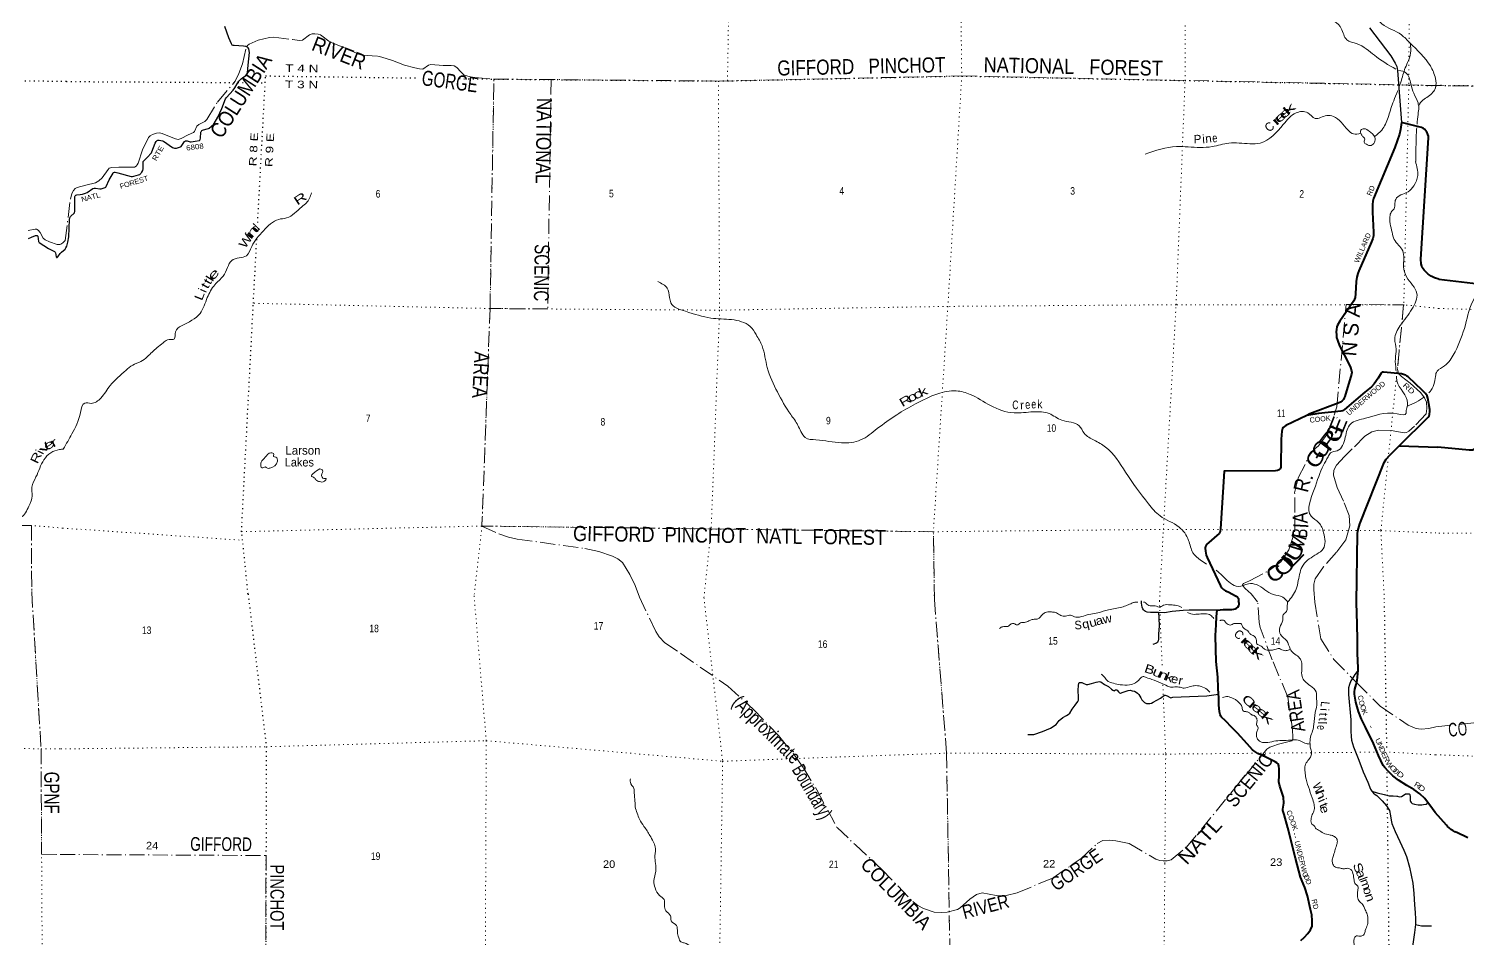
# Model space of a CAD drawing. Header units: feet. Extents: x -256679 to 5, y -731788 to -547785.
# Drawn here: x -192535 to -159087, y -647754 to -626621 of the extents above; entities that cross this region are included whole.
import ezdxf
from ezdxf.enums import TextEntityAlignment as Align

# ---------------------------------------------------------------- set-up
doc = ezdxf.new("R2010")
doc.units = ezdxf.units.FT
doc.header["$LTSCALE"] = 70
doc.linetypes.add('DOT_DASHED', pattern=[7.7, 5, -1.2, 0.3, -1.2])
doc.linetypes.add('DOTTED', pattern=[1.5, 0.3, -1.2])
for name, color, linetype, lineweight in [('26', 7, 'Continuous', 40), ('29', 7, 'Continuous', 25), ('39', 7, 'Continuous', 13), ('44', 7, 'DOT_DASHED', 13), ('6', 7, 'DOTTED', 25), ('7', 7, 'DOTTED', 13)]:
    doc.layers.add(name, color=color, linetype=linetype, lineweight=lineweight)
for name, color, linetype in [('27', 7, 'Continuous'), ('30', 7, 'Continuous'), ('41', 7, 'Continuous')]:
    doc.layers.add(name, color=color, linetype=linetype)

msp = doc.modelspace()

# ---------------------------------------------------------------- linework, layer by layer
at = {"layer": '26'}
msp.add_line((-160671.68, -636315.97), (-159773.79, -636344.24), dxfattribs=at)
for points in [[(-160618.97, -628801.53), (-160638.9, -628961.55), (-160664.19, -629072.59), (-160771.59, -629380.51), (-161265.7, -630566.93), (-161282.53, -630629.17), (-161289.31, -630703.48), (-161288.62, -630885.8), (-161264.82, -631347.84), (-161268.48, -631428.52), (-161285.06, -631494.61), (-161314.17, -631575.36), (-161607.5, -632243.64), (-161629.04, -632310.69), (-161650.49, -632395.48), (-161666.55, -632493.49), (-161681.56, -632778.2), (-161693.48, -632866.15), (-161706.13, -632906.64), (-161725.18, -632939.04), (-162049.09, -633412.01), (-162101.91, -633506.38), (-162117.08, -633546.87), (-162128.75, -633611.38), (-162132.25, -633663.27), (-162129.73, -633731.6), (-162124.67, -633792.33), (-162105.71, -633857.53), (-162058.97, -633989.18), (-161840.27, -634407.15), (-161801.74, -634494.82), (-161775.67, -634566.68), (-161770.61, -634604.63), (-161775.03, -634646.75), (-161932.47, -635163.88), (-161945.11, -635199.3), (-161964.08, -635232.2), (-161981.78, -635252.44), (-161993.16, -635265.1), (-162037.42, -635294.2), (-162090.14, -635319.97), (-162746.62, -635566.76), (-162820.29, -635603.86)], [(-159746.96, -632441.24), (-159846.07, -632410.65), (-159925.73, -632370.16), (-159997.81, -632319.55), (-160059.07, -632262.64), (-160088.85, -632230.98), (-160131.8, -632169.4), (-160144.49, -632139.88), (-160158.4, -632081.68), (-160166.72, -631971.49), (-159986.35, -629158.13), (-159991.49, -629113.38), (-160001.6, -629075.43), (-160029.42, -629014.69), (-160042.07, -628996.98), (-160080, -628951.43), (-160110.35, -628931.19), (-160148.11, -628911.74), (-160618.97, -628801.53)], [(-159746.96, -632441.24), (-158821.44, -632547.45), (-158793.69, -632557.99), (-158772.64, -632572.81), (-158726.63, -632623.52), (-158697.01, -632664.09), (-158687.65, -632689.06), (-158682.97, -632714.02), (-158680.38, -632769.7), (-158850.24, -636298.72), (-158856.85, -636325.4), (-158867.76, -636344.12), (-158883.36, -636365.97), (-158908.31, -636383.13), (-158945.73, -636404.98), (-158964.44, -636411.22), (-158992.51, -636412.78), (-159042.08, -636412.29), (-159773.79, -636344.24)], [(-160671.68, -636315.97), (-159998.04, -635649.96), (-159973.15, -635611.78), (-159963.03, -635581.41), (-159958.39, -635503.2), (-159957.98, -635465.01), (-160000.97, -635201.83), (-160018.01, -635153.32), (-160059.13, -635095.55), (-160131.07, -635026.53), (-160462.5, -634708.38), (-160488.19, -634690.47), (-160518.14, -634672.95), (-160545.96, -634660.3), (-160617.04, -634642.02), (-161033.37, -634597.23), (-161066.92, -634602.1), (-161089.57, -634621.99), (-161155.47, -634739.04), (-161254.07, -634875.39), (-161315.55, -634939.43), (-161469.87, -635065.62), (-161941.32, -635465.01), (-161962.81, -635482.72), (-161990.63, -635496.64), (-162024.77, -635505.5), (-162099.45, -635516.44), (-162545.59, -635564.2), (-162634.25, -635573.82), (-162820.29, -635603.86)], [(-162820.29, -635603.86), (-163301.9, -635839.53), (-163338.58, -635864.82), (-163365.12, -635885.08), (-163382.83, -635910.38), (-163400.51, -635967.79), (-163415.88, -636156.33), (-163423.49, -636805.59), (-163437.19, -636844.15), (-163461.44, -636870.19), (-163495.36, -636887.17), (-163547.79, -636895.33), (-164739.96, -636900.5), (-164821.36, -638239.94), (-164831.92, -638301.72), (-164839.51, -638321.97), (-164857.13, -638350.6), (-165147.67, -638608.76), (-165170.8, -638648.41), (-165179.52, -638691.31), (-165175.86, -638759.75), (-165156.8, -638853.31), (-165135.39, -638906.52), (-164824.4, -639566.37), (-164790.19, -639615.07), (-164754.78, -639650.5), (-164711.79, -639678.34), (-164642.92, -639708.32), (-164458.72, -639804.05), (-164427.77, -639832.07), (-164408.61, -639860.1), (-164404.46, -639931.87)], [(-161662.87, -639951.11), (-161637.2, -638357.41), (-161632.63, -638287.49), (-161586.99, -638126.62), (-161021.42, -636698.86), (-160975.88, -636623.99), (-160901.38, -636543.06), (-160671.68, -636315.97)], [(-164867.67, -642085.03), (-164879.42, -641935.33), (-164885.91, -641684.45), (-164924.98, -641322.81), (-164934.97, -641035.78), (-164938.55, -640720.74), (-164925.01, -640474.15), (-164920.28, -640281.6), (-164901.16, -640129.28)], [(-164901.16, -640129.28), (-164759.3, -640119.2), (-164560.4, -640115.78), (-164515.3, -640111.57), (-164479.82, -640098.78), (-164451.93, -640083.6), (-164423.08, -640063.41), (-164399.73, -640025.77), (-164387.92, -639991.65), (-164390.41, -639964.22), (-164404.46, -639931.87)], [(-161626.53, -641527.13), (-161625.06, -641476.38), (-161636.18, -641127.14), (-161639.93, -640824.14), (-161642.7, -640452.94), (-161662.87, -639951.11)], [(-160007.16, -644594.23), (-160071.14, -644506.17), (-160190.13, -644398.28), (-160327.28, -644296.17), (-160488.63, -644201.77), (-160683.79, -644082.85), (-160818.93, -643980.76), (-160925.86, -643873.03), (-161004.62, -643789.55), (-161040.47, -643739.11), (-161149.63, -643504.95), (-161270.22, -643226.5), (-161455.69, -642848.9), (-161549.47, -642663.09), (-161617.31, -642489.66), (-161678.51, -642272.18), (-161711.88, -642085.22), (-161710.87, -642053.9), (-161708.85, -642029.66), (-161702.3, -641966.91), (-161668.61, -641857), (-161645.19, -641763.02), (-161628.97, -641610.75), (-161626.53, -641527.13)], [(-163464.93, -643747.48), (-163474.21, -643726.37), (-163479.27, -643710.29), (-163511.58, -643682), (-163556.01, -643657.76), (-163771.44, -643548.85), (-163952.93, -643458.2), (-164052.07, -643401.82), (-164080.32, -643376.28), (-164202.93, -643240.25), (-164428.37, -642990.52), (-164563.05, -642856.35), (-164707.46, -642699.97), (-164802.37, -642621.23), (-164816.5, -642598.23), (-164834.06, -642555.94), (-164845.17, -642495.53), (-164862.98, -642334.79), (-164862.4, -642152.23), (-164867.67, -642085.03)], [(-162955.96, -647804.85), (-162878.71, -647739.66), (-162795.04, -647646.46), (-162733.6, -647563), (-162696.18, -647473.2), (-162694.42, -647348.84), (-162700.49, -647210.32), (-162730.83, -647083.53), (-162798.64, -646765.65), (-162866.28, -646578.18), (-162961.28, -646336.18), (-163083.53, -645891.18), (-163260.35, -645186.66), (-163342.41, -644882.64), (-163377.29, -644784.2), (-163374.27, -644752.89), (-163352.72, -644617.67), (-163358.74, -644475.15), (-163402.99, -644338.14), (-163443.55, -644223.25), (-163464.89, -644120.86), (-163458.04, -643970.27), (-163462.02, -643825.76), (-163464.93, -643747.48)], [(-159832.16, -644830.75), (-159954.9, -644666.19), (-160007.16, -644594.23)], [(-159073.22, -645419.85), (-159087.49, -645414.16), (-159327.01, -645297.39), (-159375.84, -645278.4), (-159422.41, -645254.41), (-159466.22, -645225.68), (-159506.79, -645192.53), (-159543.67, -645155.33), (-159566.04, -645128.43), (-159832.16, -644830.75)]]:
    msp.add_lwpolyline(points, dxfattribs=at)
at = {"layer": '29'}
for points in [[(-188663.44, -629231.52), (-188568.47, -629217.24), (-188557.37, -629210.24), (-188549.87, -629197.38), (-188543.48, -629159.26), (-188535.55, -629027.06), (-188529.52, -629007.66), (-188522.02, -628998.01), (-188507.03, -628984.08), (-188494.56, -628975.16), (-188474.89, -628968), (-188385.5, -628949.64), (-188357.6, -628939.07), (-188336.18, -628928.35), (-188284.22, -628887.62), (-188243.09, -628844.14), (-188224.78, -628821.16), (-188142.06, -628676.33), (-188042.56, -628474.44), (-187956.83, -628250.45), (-187935.56, -628215.58), (-187782.8, -628044.92), (-187745.97, -627990.49), (-187692.18, -627901.1), (-187651.71, -627840.43), (-187595.86, -627781.35), (-187559.59, -627750.4), (-187469.85, -627695.8), (-187454.61, -627677.51), (-187446.04, -627645.36), (-187432.39, -627469.58), (-187404.02, -627175.18), (-187413.9, -627088), (-187432.64, -627064.85), (-187451.39, -627047.28), (-187489.95, -627032.27), (-187540.75, -627024.25), (-187757.74, -627012.98), (-187781.31, -627006.55), (-187802.73, -626997.97), (-187819.87, -626974.39), (-187882.22, -626834.26), (-187972.94, -626569.29)], [(-161356.19, -626599.89), (-160862.29, -627249.45), (-160762.05, -627418.24), (-160726.3, -627498.03), (-160706.09, -627586.81), (-160618.97, -628801.53)], [(-191691.91, -631743.01), (-191671.76, -631714.04), (-191652.48, -631671.17), (-191623.55, -631583.27), (-191605.6, -631454.61), (-191589.28, -631051.65), (-191577.5, -631010.92), (-191560.65, -630985.98), (-191474.66, -630897.3), (-191467.7, -630883.37), (-191464.36, -630868.24), (-191465, -630772.06), (-191465.67, -630537.63), (-191460.2, -630515.73), (-191455.38, -630502.87), (-191447.35, -630494.29), (-191438.79, -630487.67), (-191416.29, -630481.43), (-191337.92, -630472.13), (-191288.82, -630462.14), (-191211.69, -630441.77), (-191176.22, -630424.83), (-191044.59, -630335.66), (-191017.77, -630323.41), (-191006.03, -630321.73), (-190985.68, -630322.8), (-190885.2, -630342.08), (-190867.85, -630342.09), (-190855, -630339.95), (-190755.87, -630306.64), (-190745.2, -630299.22), (-190735.56, -630288.5), (-190664.82, -630132.77), (-190575.43, -629973.38), (-190561.75, -629962.96), (-190540.08, -629956.23), (-190524.02, -629955.16), (-190465.2, -629967.44), (-190153.39, -630050.55), (-190120.19, -630051.25), (-190090.19, -630048.41), (-189982, -630015.18), (-189955.23, -630004.46), (-189940.24, -629994.02), (-189925.23, -629980.88), (-189917.73, -629970.16), (-189904.35, -629953.02), (-189886.14, -629913.36), (-189878.19, -629878.11), (-189877.57, -629730.07), (-189875.43, -629715.07), (-189871.73, -629707.83), (-189859.36, -629688.27), (-189781.77, -629610.09), (-189684.23, -629500.71), (-189671.19, -629478.39), (-189597.94, -629282.39), (-189572.83, -629240.25), (-189550.33, -629219.88), (-189532.53, -629212.58), (-189523.55, -629211.31), (-189506.41, -629211.31), (-189428.22, -629225.24), (-189402.02, -629235.25), (-189192.03, -629380.66), (-189171.68, -629390.31), (-189148.68, -629394.76), (-189099.91, -629391.38), (-189026, -629375.3), (-189004.58, -629364.58), (-188993.1, -629353.44), (-188927.45, -629261.69), (-188910.31, -629238.11), (-188901.74, -629229.53), (-188890.64, -629225.7), (-188869.61, -629220.96), (-188853.54, -629222.03), (-188779.63, -629245.61), (-188762.11, -629246.36), (-188663.44, -629231.52)], [(-192539.02, -631493.87), (-192467.63, -631463.75), (-192378.86, -631427.25), (-192364.47, -631421.85), (-192346.47, -631421.85), (-192341.07, -631425.45), (-192324.88, -631443.45), (-192306.88, -631562.3), (-192299.68, -631574.9), (-192289.82, -631583.6), (-192072.36, -631724.3), (-191936.18, -631796.38), (-191925.83, -631803.58), (-191918.18, -631810.79), (-191912.22, -631827.76), (-191896.59, -631918.83), (-191893.44, -631930.53), (-191886.67, -631938.32), (-191881.74, -631938.63), (-191875.44, -631935.93), (-191862.39, -631922.43), (-191802.16, -631840.14), (-191776.02, -631808.99), (-191691.91, -631743.01)], [(-166263.88, -640188.01), (-166455.44, -640183.25), (-166527.62, -640174.28), (-166569.6, -640159.69), (-166594.7, -640147.01), (-166617.34, -640126.96), (-166633.84, -640102.25), (-166648.56, -640062.35), (-166663.35, -639971.87), (-166662.56, -639915.79)], [(-164901.16, -640129.28), (-165161.22, -640134), (-165398.25, -640134.9), (-165552.88, -640132.88), (-165695.55, -640137.03), (-165947, -640163.83), (-166128.16, -640191.55), (-166263.88, -640188.01)], [(-166263.88, -640188.01), (-166256.38, -640310.25), (-166253.08, -640502.9), (-166263.59, -640677.31), (-166267.44, -640807.66), (-166270.81, -640841.81), (-166280.13, -640862.32), (-166280.2, -640857.65), (-166289.45, -640879.11), (-166312.96, -640901.36), (-166399.76, -640932.33)], [(-169301.62, -643022.99), (-169166.96, -643016.73), (-168963.2, -642953.19), (-168779.29, -642873.35), (-168645.47, -642784.81), (-168573.93, -642697.47), (-168488.53, -642624.36), (-168405.57, -642581.31), (-168363.26, -642555.94), (-168330.45, -642524.11), (-168270.84, -642428.59), (-168203.3, -642339.19), (-168141.83, -642253.73), (-168127.45, -642224.87), (-168125.59, -642191.29), (-168124.46, -642161.66), (-168136.04, -641986.96), (-168126.53, -641882.76), (-168119.69, -641824.67), (-168106.95, -641810.79), (-168089.34, -641809.02), (-168045.43, -641814.52), (-168021.26, -641823.95), (-167950.36, -641857.42), (-167929.39, -641861.27), (-167909.35, -641861.15), (-167826.6, -641836.53), (-167713.66, -641803.9), (-167674.48, -641794), (-167642.79, -641792.14), (-167607.14, -641799.28), (-167521.64, -641860.59), (-167431.92, -641907.91), (-167358.42, -641965.05), (-167324.96, -641987.98), (-167298.68, -642001.94), (-167285.81, -641999.18), (-167268.27, -641982.28), (-167257.85, -641980.52), (-167244.8, -641982.39), (-167228.25, -641992.84), (-167194.65, -642031.4), (-167173.97, -642049.54), (-167158.87, -642057.95), (-167146, -642060.73), (-167088.27, -642036.8), (-166973.24, -641998.18), (-166922.31, -641993.58), (-166875.71, -642002.91), (-166826.87, -642016.15), (-166782.51, -642034.61), (-166752.68, -642058.86), (-166725.44, -642087.7), (-166676.32, -642164.58), (-166650.92, -642215.07), (-166625.92, -642249.12), (-166593.59, -642280.02), (-166560.68, -642295.75), (-166541.61, -642296.75), (-166469.37, -642301.71), (-166429.26, -642293.88), (-166386.58, -642270.7), (-166307.55, -642221.58), (-166216.47, -642172.61), (-166129.21, -642109.55), (-166114.23, -642107.36), (-166061.13, -642124.49), (-165995.37, -642161.46), (-165978.15, -642165.18), (-165928.93, -642150.3), (-165547.14, -642139.25), (-165145.13, -642118.43), (-164867.67, -642085.03)], [(-161626.53, -641527.13), (-161699.51, -641627.88), (-161750.77, -641701.44), (-161791.98, -641775.14), (-161821.23, -641855.01), (-161845.15, -641939.74), (-161844.61, -642087.43), (-161792.74, -642679.97), (-161796.52, -642946.75), (-161788.21, -643069.25), (-161779.34, -643151.62), (-161731.35, -643308.74), (-161609.18, -643617.3), (-161504.51, -643885.51), (-161401.54, -644131.63), (-161339.82, -644292.66), (-161307.06, -644335.07)], [(-161307.06, -644335.07), (-161266.5, -644382.18), (-161226.74, -644413.9), (-161188.37, -644438.14), (-161062.12, -644559.4), (-160967.38, -644677.01), (-160897.59, -644787.69), (-160870.29, -644913.01), (-160859.63, -645011.46), (-160838.65, -645089.98), (-160764.95, -645275.53), (-160651.69, -645503.72), (-160564.16, -645705.5), (-160498.01, -645856.84), (-160433.25, -646106.46), (-160352.15, -646478.69), (-160329.4, -646715.73), (-160315.04, -646978.74), (-160299.47, -647155.5), (-160293.65, -647312.07), (-160292.65, -647438.94)], [(-161307.06, -644335.07), (-161182.1, -644379.27), (-161017.91, -644415.53), (-160901.8, -644443.13), (-160809.42, -644444.34), (-160723.16, -644451.49), (-160711.82, -644456.33), (-160669.13, -644466.24), (-160616.91, -644458.35), (-160578.34, -644437.33), (-160523.61, -644401.94), (-160491.71, -644395.71), (-160453.26, -644398.85), (-160435.17, -644401.77), (-160423.06, -644417.94), (-160416.13, -644471.56), (-160411.24, -644551.88), (-160406.9, -644579.58), (-160391.9, -644604.29), (-160366.52, -644622.01), (-160310.01, -644637.47), (-160229.94, -644656.57), (-160204.97, -644656.36), (-160166.61, -644656.36), (-160140.36, -644652.32), (-160101.99, -644648.28), (-160039.39, -644636.15), (-160021.22, -644622.01), (-160007.16, -644594.23)], [(-160292.65, -647438.94), (-160314.15, -647624.78), (-160358.86, -647945.2)], [(-160292.65, -647438.94), (-160151.19, -647464.41), (-159918.19, -647463.45)]]:
    msp.add_lwpolyline(points, dxfattribs=at)
at = {"layer": '39'}
for points in [[(-162932.72, -622271.1), (-162916.02, -622279.57), (-162244.97, -622441.54), (-162181.93, -622550.65), (-162073.3, -622712.48), (-161687.85, -622907.45), (-161383.05, -623129.65), (-161233.68, -623418.42), (-161289.96, -623775.2), (-161463.78, -624046.37), (-161411.24, -624195.53), (-160983.64, -624392.97), (-160886.98, -624548.64), (-161038.59, -624633.32), (-161220.15, -624701.6), (-161141.57, -624857.07), (-160901.48, -625116.71), (-160825.18, -625296.25), (-160959.58, -625457.42), (-161246.69, -625622.93), (-161389.88, -625850.26), (-161361.86, -626035.3), (-161071.94, -626506.31), (-160618.89, -626762.26), (-160420.13, -626947.16), (-159944.16, -627484.47), (-159826.97, -627776.9), (-159825.4, -627991.76), (-159884.85, -628097.52), (-160119.95, -628281.68), (-160209.73, -628405.18), (-160211.54, -628444.74)], [(-175832.63, -626209.78), (-175523.86, -626305.73), (-175411, -626272.83), (-175269.84, -626224.18), (-175098.9, -626205.98), (-174960.53, -626225.56), (-174681.88, -626098.1), (-174243.48, -625876.02), (-173949.44, -625453.57), (-173748.96, -625134.51), (-173610.75, -624814.76), (-173364.33, -624694.98), (-173091.46, -624545.37), (-172797.87, -624339.77), (-172537.76, -624075.57), (-172267.88, -624012.27), (-172214.68, -624103.21), (-171962.29, -624164.2), (-171636.77, -624330.41), (-171438.32, -624366.72), (-171322.5, -624426.22), (-171119.68, -624607.14), (-170897.06, -624814.39), (-170651.04, -624905.43), (-170161.56, -625137.69), (-169884.17, -625297.34), (-169392.69, -625706.32), (-169073.1, -625864.43), (-168839.81, -626015.57), (-168650.52, -626326.86), (-168402.12, -626209.11), (-168308.84, -626131.82), (-167935.35, -626141.94), (-167730.45, -625610.09), (-167509, -625212.95), (-167271.21, -625145.28), (-167160.36, -624935.66), (-167116.4, -624602.84), (-166944.41, -624492.28), (-166672.43, -624597.66), (-166455.41, -624766.7), (-166075.71, -624584.13), (-165823.06, -624623.04), (-165546.86, -624710.4), (-165135.17, -624893.61), (-164780.62, -625156.52), (-164485.23, -625322.39), (-163890.15, -625276.71), (-163384.31, -625129.66), (-163143.87, -625182.49), (-163022.82, -625489.01), (-162757.07, -625965.79), (-162410.06, -626184.44), (-162327.67, -626358.02), (-162174.05, -626450.06), (-162015.23, -626614.44), (-161889.63, -626874.83), (-161647.67, -626969.85), (-161244.96, -627237.29), (-160746.51, -627562)], [(-160662.91, -627949.49), (-160631.36, -627858.43), (-160527.19, -627530.28), (-160402.76, -627186.29), (-160408.4, -626958.99)], [(-160675.42, -627586.57), (-160514.41, -627642.86), (-160398.84, -627901.14), (-160329.03, -628120.76), (-160231.14, -628344.71), (-160211.55, -628444.86)], [(-161243.26, -629127.32), (-161075.9, -628973.96), (-160925.95, -628682.45), (-160817.66, -628344.31), (-160730.91, -628134.43), (-160702.51, -628058.53)], [(-160253.81, -628837.9), (-160230.16, -628611.77), (-160211.54, -628444.74)], [(-161564.85, -629048.92), (-161731.75, -629065.16), (-161857.3, -628977.44), (-162199.14, -628656.45), (-162353.58, -628636.69), (-162623.5, -628704), (-162796.75, -628571.59), (-163061.92, -628574.71), (-163364.28, -628844.47), (-163899.47, -629276.32), (-164142.72, -629293.73), (-164628.63, -629278.37), (-165017.21, -629358.44), (-165577.71, -629366.35), (-165844.78, -629359.4), (-166577.92, -629534.09)], [(-161564.85, -629048.92), (-161560.04, -628978.69), (-161483.31, -628943.39), (-161367.48, -629002.89), (-161238.49, -629140.84), (-161243.85, -629259.25), (-161320.99, -629330.69), (-161433.19, -629305.36), (-161482.83, -629254.62), (-161473.79, -629166.37), (-161507.57, -629133.88), (-161545.16, -629083.27), (-161564.85, -629048.92)], [(-160282.75, -629703.49), (-160278.32, -629314.01), (-160269, -629024.97), (-160261.62, -628926.01)], [(-160292.76, -629701.37), (-160238.29, -630033.27), (-160331.41, -630273.19), (-160461.47, -630406.3), (-160750.75, -630585.84), (-160805.71, -630826.19), (-160842.27, -630861.93), (-160881.43, -630949.85), (-160833.76, -631349.94), (-160785.44, -631517.12), (-160587.57, -631780.32), (-160567.65, -632147.98), (-160498.06, -632387.68), (-160257.35, -632769.81), (-160371.97, -633133.99), (-160643.47, -633516.53), (-160773.63, -633834.35), (-160738.07, -634063.64), (-160758.7, -634288.3), (-160745.47, -634537.42), (-160743.29, -634570)], [(-191732.5, -636387.57), (-191530.89, -636035.17), (-191330.37, -635535.39), (-191233.49, -635317.6), (-191084.94, -635325.25), (-190858.56, -635201.23), (-190640.31, -634908.47), (-190272.75, -634557.1), (-190118.71, -634436.31), (-189928.97, -634354.06), (-189779.04, -634241.25), (-189549.68, -634030.93), (-189411.83, -633920), (-189312.62, -633850.81), (-189149.64, -633826.49), (-189123.69, -633664.14), (-188979.47, -633523.16), (-188552.39, -633236.7), (-188383.46, -632865.08), (-188207.34, -632567.84), (-188018.25, -632367.11), (-187911.58, -632171.51), (-187815.24, -632001.9), (-187472.56, -631895.22), (-187349.59, -631679.71), (-187078.29, -631315.25), (-186723.77, -631050.07), (-186540.62, -631017.95), (-186188.16, -630758.78), (-186078.66, -630667.62), (-185959.46, -630429.98)], [(-177908.21, -632496.01), (-177687.01, -632651.03), (-177633.22, -632866.47), (-177604.48, -632989.26), (-177265.25, -633185.74), (-176672.48, -633342.83), (-176190.83, -633380.23), (-175762.77, -633537.53), (-175622.32, -633727.81), (-175484.72, -633992.35), (-175361.89, -634495.67), (-175127.27, -635060.45), (-174817.87, -635583.88), (-174730.85, -635703.3), (-174579.33, -635980.04), (-174478.47, -636119.69), (-174230, -636172.61), (-173634.24, -636243.39), (-173191.57, -636175.96), (-172804.94, -635913.15), (-172353.37, -635592.82), (-171916.58, -635336.59), (-171399.74, -635105.32), (-170967.09, -635035.77), (-170642.62, -635117.64), (-170173.53, -635375.77), (-169625.1, -635546.43), (-169174.88, -635521.25), (-168809.78, -635563.4), (-168514.25, -635717.23), (-168111.96, -635844.12), (-167991.43, -636020.13), (-167762.27, -636181.26), (-167496.94, -636340.79), (-167029.55, -636926.19), (-166501.58, -637658.83), (-166229.6, -637940.91), (-165788.62, -638198.74), (-165565.17, -638508.4), (-165464.02, -638798.64), (-165289.17, -638967.21), (-165149, -639061.44)], [(-158771.11, -632692.08), (-158928.29, -632896.43), (-159131.22, -633502.27), (-159368.49, -634127.64), (-159575.02, -634421.01), (-159759.14, -634546.47)], [(-160733.45, -634690.07), (-160722.35, -634800.71), (-160473.13, -635317.46), (-160509.92, -635549.97), (-160509.94, -635551.98), (-160713.04, -635571.84), (-161451.35, -635672.17), (-161804.4, -635806.85), (-161922.39, -636114.77), (-162108.74, -636427.96), (-162265.99, -636478.44), (-162322.25, -636566.26), (-162428.59, -636761.3), (-162645.19, -637323.62), (-162716.53, -637945.29), (-162539.5, -638097.82), (-162425.68, -638333.99), (-162437.96, -638707.32), (-162583.94, -638826.19), (-162902.2, -639081.72), (-163014.78, -639443.92), (-163065.27, -639644.15), (-163257.62, -639941.04)], [(-159978.72, -635082.52), (-159931.48, -635024.22), (-159846.96, -634834.4), (-159820.88, -634660), (-159804.19, -634605.97), (-159759.02, -634546.39)], [(-160478.96, -635387.14), (-160272.04, -635297.58), (-160077.1, -635169.85)], [(-196062.61, -639686.28), (-195926.61, -639609.04), (-195799.57, -639529.83), (-195644.98, -639515.07), (-195621.85, -639386.82), (-195546.71, -639275.06), (-195423.65, -639191.81), (-195365.11, -639148.14), (-195176.57, -639151.73), (-194977.3, -639071.12), (-194775.37, -638910.25), (-194629.05, -638769.71), (-194468.76, -638706.11), (-194381.89, -638632.58), (-194293.23, -638585.16), (-194257.55, -638394.81), (-194120.57, -638325.71), (-193910.61, -638164.92), (-193664.97, -638056.59), (-193477.48, -637943.77), (-193377.25, -637952.64), (-193257.17, -637987.76), (-192960.08, -637964.16), (-192721.41, -637970.17), (-192530.73, -637714.89), (-192454.52, -637474.7), (-192464.86, -637269.92), (-192366.64, -637035.93), (-192182.77, -636634.09), (-192022.96, -636472.87), (-191819.73, -636398.31), (-191732.5, -636387.57)], [(-187142.47, -636782.02), (-187131.42, -636693.79), (-187035.7, -636578.38), (-186907.99, -636475.37), (-186838.08, -636510.27), (-186842.69, -636562.43), (-186792.62, -636575.02), (-186751.54, -636671.85), (-186926.09, -636830.57), (-187000.35, -636825.74), (-187032.23, -636803.31), (-187108.78, -636822.55), (-187142.47, -636782.02)], [(-185765.28, -636847.31), (-185927.28, -636961.99), (-185964.02, -637013.8), (-185896.19, -637054.7), (-185852.6, -637107.38), (-185772.68, -637144.4), (-185660.09, -637135.59), (-185617.21, -637073.82), (-185675.4, -637069.16), (-185724.82, -636998.35), (-185701.35, -636878.13), (-185766.67, -636848.3)], [(-164928.53, -639202.55), (-164892.43, -639228.57), (-164590.28, -639506.96), (-164414.36, -639581.17), (-164170.57, -639515.58), (-163990.04, -639537.64), (-163598.95, -639766.81), (-163372.71, -639831.53), (-163256.68, -639941.93)], [(-166748.84, -639946.73), (-166812.68, -639946.73), (-166884.25, -639968.98), (-166995.41, -640017.68), (-167120.54, -640060.18), (-167424.75, -640124.41), (-167674.73, -640189.35), (-167841.92, -640223.27), (-168013.27, -640267.17), (-168188.38, -640292.97), (-168308.28, -640249.26), (-168431.06, -640267.72), (-168537.3, -640252.28), (-168640.9, -640192.74), (-168729.04, -640175.54), (-168841.44, -640170.05), (-168952.63, -640220.76), (-169028.12, -640304.04), (-169086.87, -640339.38), (-169177.33, -640344.21), (-169280.28, -640380.99), (-169381.21, -640415.78), (-169477.77, -640426.55), (-169554.79, -640475.7), (-169628.64, -640442.63), (-169693.02, -640449.81), (-169751.99, -640501.2), (-169842.56, -640514.06), (-169925.12, -640529.03), (-169959.66, -640556.67)], [(-165722.4, -640065.9), (-165842.56, -640022.75), (-165988.96, -640006.79), (-166149.82, -640018.72), (-166252.86, -640061.51), (-166310.73, -640034.67), (-166372.9, -640027.84), (-166459.34, -640032.73), (-166560.84, -639967.2), (-166582.85, -639946.73), (-166613.86, -639944.9)], [(-162625.91, -642510.55), (-162583.3, -642338.57), (-162589.38, -642200.06), (-162603.06, -642031.35), (-162731.6, -641889.23), (-162864.67, -641783.16), (-162927.37, -641671.99), (-162933.05, -641505.39), (-162942.54, -641324.7), (-163003.35, -641221.58), (-163126.55, -641127.68), (-163203.54, -641032.38), (-163283.17, -640840.73), (-163427.81, -640700.41), (-163445.51, -640531.65), (-163376.85, -640364.02), (-163375.63, -640277.76), (-163340.47, -640206), (-163279.31, -640142.6), (-163273.82, -640038.34), (-163256.35, -639940.05)], [(-164982.8, -640328.2), (-165014.69, -640282.37), (-165110.29, -640224.95), (-165283.34, -640218.77), (-165355.23, -640224.89), (-165511.23, -640215.71), (-165593.78, -640184.51), (-165595.32, -640184.27)], [(-163199.68, -641038.13), (-163250.15, -641061.86), (-163338.65, -641070.73), (-163396.61, -641049.91), (-163454.5, -641025.08), (-163559.21, -641043.77), (-163680.02, -641064.25), (-163798.19, -641040.64), (-163881.48, -640965.31), (-163981.13, -640909.84), (-163993.71, -640805.35), (-164042.92, -640734.48), (-164136.56, -640681.09), (-164174.04, -640632.45), (-164251.51, -640571.25), (-164301.09, -640526.46), (-164336.21, -640453.77), (-164422.39, -640440.6), (-164510.78, -640441.45), (-164599.71, -640480.41), (-164647.68, -640463.73), (-164691.44, -640433.07), (-164740.82, -640374.24), (-164815.01, -640365.24), (-164840.2, -640371.58)], [(-165074.34, -642038.35), (-165107.31, -642000.55), (-165234.67, -641916.63), (-165404.94, -641884.3), (-165515.68, -641902.92), (-165666.89, -641943.07), (-165759.01, -641923.8), (-165887.42, -641914.1), (-165959.86, -641923.18), (-166053.84, -641893.86), (-166203.58, -641829.7), (-166417.21, -641738.63), (-166551.19, -641696.75), (-166623.11, -641669.72), (-166665.68, -641697.25), (-166799.96, -641817.88), (-166941.24, -641866.19), (-167158.13, -641863.35), (-167310.32, -641831.26), (-167466, -641761), (-167535.01, -641669.82), (-167600.54, -641616.8)], [(-162744.04, -643241.7), (-162864.93, -643219.66), (-162984.6, -643159.91), (-163129.02, -643145.98), (-163350.15, -643159.13), (-163535.1, -643170.75), (-163722.37, -643204.41), (-163848.92, -643204.76), (-163918.81, -643175.76), (-163974.07, -643106.82), (-163988.97, -643024.37), (-163969.65, -642936.34), (-163948.52, -642862.39), (-163983.7, -642793.71), (-163972.41, -642705.58), (-163991.47, -642633.11), (-164025.01, -642590.54), (-164106.92, -642559.37), (-164152.54, -642518.65), (-164216.43, -642491.73), (-164288.5, -642474.73), (-164316.1, -642438.26), (-164332.9, -642347.76), (-164374.42, -642301.07), (-164457.63, -642219.72), (-164533.46, -642184.62), (-164653.35, -642140.92), (-164774.51, -642164.19)], [(-163421.8, -649703.76), (-163285.84, -649682.43), (-163134.89, -649660.34), (-162990.27, -649660.22), (-162837.22, -649632.13), (-162710.36, -649609.72), (-162597.96, -649615.21), (-162513.78, -649628.35), (-162353.44, -649652.52), (-162280.19, -649727.71), (-162190.81, -649799.1), (-162128.87, -649821.98), (-162050.44, -649814.98), (-161984.95, -649729.57), (-161967.55, -649635.5), (-161962.29, -649547.29), (-161963.13, -649465.02), (-161953.82, -649374.86), (-161928.73, -649304.97), (-161927.68, -649230.75), (-161962.32, -649123.96), (-162005.25, -649035.13), (-162010.39, -648972.86), (-161991.04, -648882.83), (-161964, -648816.98), (-161954.83, -648736.85), (-161937.57, -648652.81), (-161898.42, -648583.1), (-161823.41, -648533.93), (-161773.15, -648530.57), (-161743.7, -648436.66), (-161739.76, -648300.29), (-161726.26, -648198.14), (-161706.91, -648108.11), (-161689.73, -648030.09), (-161708.37, -647927.53), (-161725.22, -647841.04), (-161714.01, -647758.92), (-161687.23, -647711.12), (-161580.71, -647706.5), (-161485.7, -647663.61), (-161458.31, -647573.68), (-161406.23, -647441.95), (-161396.58, -647327.72), (-161414.84, -647199.08), (-161459.53, -647092.16), (-161539.82, -646946.65), (-161611.18, -646879.51), (-161641.63, -646760.74), (-161634.07, -646652.5), (-161628.58, -646548.24), (-161684.07, -646495.35), (-161716.96, -646406.64), (-161823.66, -646140.42), (-161867.7, -646129.81), (-161960.31, -646144.65), (-162036.36, -646125.59), (-162130.55, -646110.31), (-162200.13, -646059.25), (-162217.55, -646012.87), (-162224.47, -645934.54), (-162196.89, -645830.57), (-162154.76, -645692.69), (-162120.9, -645570.75), (-162107.72, -645490.67), (-162127.06, -645438.25), (-162172.62, -645393.52), (-162274.53, -645356.07), (-162432.58, -645311.87), (-162546.05, -645240.16), (-162613.74, -645197.14), (-162631.24, -645156.79), (-162696.83, -645107.78), (-162719.37, -644997.13), (-162689.58, -644879.15), (-162645.87, -644771.39), (-162648.18, -644650.98), (-162694.14, -644491.88), (-162778.92, -644237.98), (-162845.85, -644000.36), (-162861.88, -643855.69), (-162856.25, -643741.41), (-162790.34, -643625.91), (-162720.58, -643522.49), (-162707.34, -643438.4), (-162734.01, -643335.73), (-162742.74, -643243.33), (-162732.44, -643082.96), (-162682.11, -642933.15), (-162653.93, -642787.06), (-162625.91, -642510.55)], [(-171571.52, -654242.79), (-171477.21, -654109.36), (-171402.56, -653943.82), (-171407.11, -653839.43), (-171475.92, -653734.2), (-171613.75, -653680.23), (-171752.56, -653554.03), (-171788.98, -653431.16), (-171914.76, -653377.35), (-172054.2, -653295.27), (-172139.64, -653229.95), (-172222.79, -653144.6), (-172340.88, -653114.97), (-172485.38, -653107.05), (-172535.25, -653082.33), (-172599.14, -653055.41), (-172704.08, -653090.15), (-172848.75, -653094.27), (-172948.57, -653050.83), (-173025.35, -652941.48), (-173125.81, -652801.73), (-173220.39, -652672.09), (-173320.93, -652538.36), (-173367.51, -652423.39), (-173415.93, -652296.36), (-173522.64, -652172.58), (-173585.68, -652085.48), (-173657.71, -651924.04), (-173731.61, -651752.53), (-173813.34, -651566.88), (-173845.09, -651397.94), (-173956.09, -651151.72), (-174042.18, -650990.09), (-174125.67, -650786.36), (-174165.54, -650623.32), (-174192.29, -650526.67), (-174292.12, -650342.79), (-174391.9, -650154.9), (-174470.44, -650027.47), (-174508.75, -649896.56), (-174515.17, -649782.12), (-174529.53, -649661.55), (-174568.5, -649576.78), (-174708.39, -649526.8), (-174927.45, -649393.52), (-175056.39, -649279.48), (-175222.02, -649203.07), (-175384.62, -649054.49), (-175584.78, -648863.27), (-175748.93, -648682.56), (-175947.56, -648525.48), (-176208.88, -648397.66), (-176424.14, -648280.48), (-176693.38, -648144.54), (-176886.81, -648045.71), (-177124.42, -647946.29), (-177293.98, -647863.82), (-177369.98, -647840.75), (-177422.81, -647741.75), (-177451.09, -647610.97), (-177477.07, -647460.16), (-177596.03, -647350.26), (-177614.44, -647231.65), (-177719.28, -647117.93), (-177753.58, -646987.07), (-177761.78, -646856.55), (-177864.9, -646762.91), (-177970.87, -646586.98), (-177998.69, -646424.1), (-177955.4, -646203.98), (-177960.82, -646019.33), (-177974.36, -645840.59), (-177967.33, -645628.01), (-178013.85, -645509.03), (-178090.19, -645367.59), (-178229.79, -645155.1), (-178335.93, -644991.2), (-178388.13, -644848.07), (-178434.28, -644703.01), (-178438.46, -644572.55), (-178455.82, -644379.72), (-178466.42, -644277.26), (-178546.68, -644129.75), (-178545.55, -644049.51)]]:
    msp.add_spline(points, degree=3, dxfattribs=at)
at = {"layer": '44'}
msp.add_line((-191742.93, -631595.21), (-191690.25, -631542.02), dxfattribs=at)
for points in [[(-145113.28, -594402.6), (-145104.68, -596194.3), (-149999.56, -596152.51), (-150089.74, -598969.42), (-152569.16, -598921.89), (-152729.32, -607018.93), (-155077.22, -606963.2), (-155140.86, -612205.04), (-155187.29, -617494.56), (-152786.09, -617540.14), (-152707.33, -628020.86), (-155305.83, -627995.62), (-159716.01, -627942.43)], [(-191690.25, -631542.02), (-191566.54, -630581.56), (-191534.64, -630447.51), (-191497.06, -630375.25), (-191459.61, -630333.02), (-191408.62, -630310.35), (-191209.59, -630256.93), (-190979.86, -630198.88), (-190941.38, -630180.57), (-190903.06, -630155.49), (-190829.97, -630082.67), (-190689.34, -629890.02), (-190663, -629862.22), (-190602.37, -629845.77), (-190439.61, -629836.24), (-190115.98, -629840.37), (-190078.38, -629833.98), (-190040.06, -629813.33), (-190015, -629785.31), (-189988.43, -629746.2), (-189888.92, -629433.5), (-189753.51, -629150.89), (-189711.38, -629109.83), (-189655.37, -629075.91), (-189563.99, -629049.36), (-189493.12, -629040.73), (-189434.28, -629053.78), (-189263.3, -629124.58), (-189123.28, -629180.62), (-189060.36, -629193.25), (-188987.67, -629167.35), (-188826.1, -629083.08), (-188705.41, -629030.19), (-188680.6, -629004.96), (-188625.15, -628882.69), (-188577.18, -628848.78), (-188439.17, -628776.51), (-188397.36, -628730.79), (-188145.32, -628323.56), (-187736.59, -627840.59), (-187650.06, -627661.52), (-187567.85, -627435.71), (-187473.62, -627044.83), (-187449.61, -627012.58), (-187408.33, -626977.18), (-187200.68, -626884.56), (-186935.2, -626823.8), (-186838.12, -626812.52), (-186404.46, -626870.82), (-186242.44, -626891.65), (-186173.42, -626886.95), (-186005.33, -626758.71), (-185947.65, -626738.26), (-185882.8, -626735.31), (-185803.2, -626744.16), (-185754.08, -626762.81), (-185555.58, -626906.4), (-185482.47, -626949.35), (-185150.02, -627079.78), (-184867.25, -627207.26), (-184781.6, -627234.28), (-184417.95, -627256.47), (-184324.83, -627278.06), (-184079.19, -627358.83), (-183796.74, -627463.18), (-183554.09, -627525.42), (-183450.78, -627555.33), (-183373.49, -627559.57), (-183238.53, -627466.84), (-183189.53, -627453.39), (-182898.26, -627477.55), (-182713.8, -627475.69), (-182641, -627483.66), (-182578.2, -627519.94), (-182491.52, -627618.03), (-182413.89, -627698.25), (-182261.3, -627738.22), (-182164.02, -627752.97), (-181720.32, -627789.97)], [(-180390.51, -627801.53), (-180469.22, -633130.27), (-181808.78, -633122.46), (-181996.19, -638176.89), (-181581.89, -638367.49), (-181378.41, -638433.9), (-181174.85, -638477.9), (-179602.9, -638699.01), (-179280.96, -638770.17), (-178965.3, -638873.65), (-178838.78, -638938.3), (-178727.54, -639026.1), (-178561.34, -639302.81), (-178437.14, -639557.45), (-178336.56, -639829.12)], [(-181808.78, -633122.46), (-181720.32, -627789.97), (-176484.97, -627835.5), (-170836.09, -627717.47), (-159716.01, -627942.43)], [(-192548.71, -631304.69), (-192386.45, -631274.62), (-192358.4, -631280.63), (-192316.34, -631298.67), (-192267.19, -631358.72), (-192200.67, -631487.59), (-192156.08, -631523.17), (-192049.37, -631571.47), (-191873.13, -631636.42), (-191816.04, -631637.43), (-191791, -631629.41), (-191742.93, -631595.21), (-191690.25, -631542.02)], [(-163962.28, -639935.01), (-164107.44, -639755.28), (-164246.96, -639630.94), (-164308.63, -639562.75), (-164313.54, -639540.05), (-164288.06, -639514.65), (-164150.74, -639450.55), (-163696.1, -639210.16), (-163424.79, -639009.79), (-163233.11, -638729.21), (-163091.99, -638270.19), (-163098.08, -637859.23), (-163099.73, -637404.16), (-163015.99, -637059.39), (-162735.17, -636498.18), (-162630.96, -636379.32), (-162548.44, -636313.82), (-162321.42, -636007.62), (-162181.41, -635603.51), (-162117.53, -635405.86), (-161904.51, -633030.45), (-160565.67, -633033.48), (-160711.92, -634530.34), (-160682.35, -634630.08), (-160613.02, -634698.77), (-160411.49, -634855.22), (-160172.31, -635069.81), (-160094.22, -635169.9), (-160033.7, -635288.37), (-160023.47, -635444.23), (-160042.45, -635571.03), (-160310.52, -635851.58), (-160447.98, -635975.2), (-160501.04, -636001.75), (-160551.25, -636007.86), (-160856.3, -635953.62), (-161151.78, -635949.49), (-161307.31, -635984.05), (-161466.7, -636085.7), (-161759.06, -636384.28), (-161939.68, -636560.63), (-162124.59, -636765.04), (-162191.71, -636877.84), (-162199.16, -636993.54), (-162109.47, -637282.25), (-161946.01, -637635.14), (-161832.26, -637929.87), (-161814.47, -638170.44), (-161910.07, -638495.16), (-162127.96, -638783.75), (-162432.75, -639120.42), (-162626.44, -639401.01), (-162653.09, -639528.24), (-162656.03, -639652.13), (-162634.18, -639944.33)], [(-197641.38, -638138.06), (-192473.39, -638164.42), (-192465.53, -639716.37)], [(-171477.67, -639880.74), (-171500.03, -638308.49), (-181996.19, -638176.89)], [(-192465.53, -639716.37), (-192248.93, -643356.92), (-192235.22, -645804.81), (-191807.99, -645808.44)], [(-178336.56, -639829.12), (-177951.3, -640628.43), (-177878.6, -640751.52), (-177744.77, -640890.37), (-177363.3, -641145.2), (-176283.22, -641897.3), (-175691.24, -642428.14), (-175103.45, -643043.23), (-174731.52, -643502.9), (-174522.06, -643793.99), (-174211.44, -644306.05), (-173740.83, -645185.4), (-173311.42, -645586.96), (-172703.42, -646152), (-171977.2, -646902.25), (-171861.11, -646992), (-171729.24, -647061.86), (-171479.1, -647145.65), (-171322, -647158.88), (-171182.37, -647147.24), (-170940.14, -647086.25), (-170879.85, -647050.22), (-170656.14, -646844.93), (-170499.76, -646739.75), (-170368.33, -646699.94), (-170036.71, -646757.86), (-169917.98, -646766.91), (-169809.38, -646759.15), (-169550.03, -646700.2), (-168714.91, -646351.38), (-168064.54, -645901.27), (-167689.84, -645554.07), (-167561.79, -645486.21), (-167414.24, -645479.25), (-167259.27, -645490.09), (-166945.94, -645553.94), (-166325.45, -645920.37), (-166235.34, -645948.04), (-166157.77, -645959.68), (-166060.81, -645959.68), (-165967.61, -645936.29), (-165611.11, -645637.15), (-163746.51, -643363.31), (-163675.52, -643316.78), (-163605.71, -643287.68), (-163474.83, -643244.33), (-163163.03, -643167.69), (-163144.17, -643138.26), (-163142.23, -643091.69), (-163148.4, -642904.9), (-163259.39, -642151.83), (-163619.45, -641285.09), (-163905.36, -640531.11), (-163924.72, -640419.68), (-163962.28, -639935.01)], [(-171477.67, -639880.74), (-171193.77, -643453.64), (-171106.42, -648633.03), (-166137.87, -648537.6), (-166127.81, -653798.19), (-166127.83, -654063.31)], [(-162634.18, -639944.33), (-162490.49, -640795.33), (-162185.92, -641280.52), (-161660.28, -641811.01), (-161108.55, -642363.71), (-160460.08, -642806.54), (-160301.23, -642874.35), (-160223.66, -642891.81), (-160154.67, -642896.43), (-159981.25, -642878.23), (-159818.46, -642838.45)], [(-159818.46, -642838.45), (-158853.32, -642742.06), (-158399.06, -642675.95), (-157507.06, -642485.87), (-157011.5, -642328.84), (-156466.39, -642064.38), (-155789.13, -641585.05), (-154963.21, -640874.31), (-154401.58, -640411.51), (-154020.83, -640003.03)], [(-191807.99, -645808.44), (-187016.64, -645832.71), (-187027.18, -648548.88), (-187047.06, -653783.04), (-187100.51, -655913.05), (-187174.73, -658958.48)]]:
    msp.add_lwpolyline(points, dxfattribs=at)
at = {"layer": '6'}
for p, q in [((-191659.75, -627846.34), (-187549.79, -627871.09)), ((-187211.72, -631124.79), (-187037.16, -627874.18)), ((-160955.47, -643321.34), (-161011.8, -639955.64))]:
    msp.add_line(p, q, dxfattribs=at)
for points in [[(-191659.75, -627846.34), (-207966.97, -627697.72), (-213258.56, -627645.37), (-218428.59, -627591.15)], [(-187129.04, -627873.63), (-187037.16, -627874.18), (-187031.34, -627715.62), (-183498.02, -627765.08)], [(-182630.09, -627777.23), (-181720.32, -627789.97), (-176498.75, -627835.38), (-170839.52, -627719.02), (-165649.57, -627823.23), (-160445.4, -627927.77), (-159716.01, -627942.43)], [(-131234.09, -628238.94), (-134635.48, -628235.99), (-139858.99, -628190.86), (-144989.47, -628119), (-145178.93, -628120.31), (-150123.31, -628056.6), (-150334.14, -628050.08), (-155277.79, -627995.62), (-159716.01, -627942.43)], [(-187435, -639757.5), (-187561.79, -638506.21), (-187587.65, -638307.15), (-187312.37, -632999.3), (-187228.88, -631444.43)], [(-187435, -639757.5), (-187011.17, -643304.64), (-187027.18, -648548.88), (-187047.06, -653783.04), (-187174.73, -658958.48)], [(-160858.98, -652655.09), (-160896.51, -648750.71), (-160949.19, -643846.72)]]:
    msp.add_lwpolyline(points, dxfattribs=at)
at = {"layer": '7'}
for p, q in [((-192473.39, -638164.42), (-192465.53, -639716.37)), ((-191745.4, -638223.96), (-187561.79, -638506.21)), ((-166243.21, -639918.79), (-166181.55, -641433.02)), ((-160898.28, -643430.46), (-159822.96, -643492.37))]:
    msp.add_line(p, q, dxfattribs=at)
for points in [[(-170866.3, -595965.4), (-170863.58, -601732.09), (-170872.56, -606938.44), (-170878.86, -612084.58), (-170875.82, -617293.08), (-170904.61, -622475.12), (-170840.63, -627717.91), (-171163.7, -633071.91), (-171500.03, -638308.49), (-171477.67, -639880.74)], [(-160254.25, -595931.14), (-160253.1, -601659.65), (-160372.89, -606894.91), (-160337.56, -612089.7), (-160246.53, -617333.29), (-160419.25, -622630.21), (-160445.4, -627927.77), (-160561.6, -633029.51), (-161095.37, -638282.31), (-161011.8, -639955.64)], [(-166243.21, -639918.79), (-166152.8, -638252.98), (-165856.43, -633033.71), (-165648.46, -627825.44), (-165653.3, -622588.9), (-165577.58, -617343.12), (-165535.44, -612046.78), (-165677.38, -606864.87), (-165539.95, -601667.96), (-165549.21, -600861.93)], [(-176288.31, -627831.39), (-176196.5, -622397.03), (-170904.61, -622475.12), (-165653.3, -622588.9), (-161735.77, -622619.82)], [(-181720.32, -627789.97), (-181809.89, -633123.57), (-181996.19, -638176.89), (-182179.13, -639799.3)], [(-176498.75, -627835.38), (-176471.54, -633160.3), (-176666.78, -638251.92), (-176835.83, -639840.58)], [(-159751.62, -633119.41), (-160565.67, -633033.48), (-165856.43, -633033.71), (-171163.7, -633071.91), (-176471.54, -633160.3), (-181818.11, -633121.78), (-187312.37, -632999.3)], [(-159751.62, -633119.41), (-155329.54, -633243.29), (-150160.42, -633332.48), (-144980.53, -633336.86), (-139760.24, -633453.59), (-134787.64, -633528.39), (-129307.83, -633590.86), (-127803.05, -633570)], [(-191745.4, -638223.96), (-192473.39, -638164.42), (-197641.38, -638138.06), (-202681.25, -638112.35), (-207688.82, -637841.32), (-207953.8, -637832.28), (-213259.57, -637651.32), (-215849.66, -637614.78), (-218662.33, -638280.54)], [(-187587.65, -638307.15), (-181996.19, -638176.89), (-176666.78, -638245.27), (-171500.03, -638308.49), (-166152.8, -638252.98), (-163046.42, -638271)], [(-162734.02, -638272.81), (-161095.37, -638282.31), (-159787.51, -638338.58)], [(-153499.17, -638433.84), (-155422.13, -638347.29), (-159787.51, -638338.58)], [(-192464.94, -639716.37), (-192248.93, -643356.92), (-192221.92, -648360.54), (-192301.87, -653662.07), (-192347.02, -657230.77)], [(-182179.13, -639799.3), (-181897.38, -643164.97), (-181918.74, -648503.44), (-181825, -653799.27), (-181896.28, -658545.18)], [(-176835.83, -639840.58), (-176400.65, -643642.24), (-176478.62, -648723.16), (-176581.29, -653988.34), (-176635.93, -656823.32)], [(-171477.67, -639880.74), (-171193.77, -643453.64), (-171106.42, -648633.03), (-171332.02, -653926.69), (-171337.39, -654630.26)], [(-166163.84, -641867.86), (-166098.34, -643476.24), (-166118.19, -646017.8)], [(-206559.37, -643081.86), (-202732.94, -643092.21), (-200289.53, -643080.98), (-197572.5, -643170.01), (-192248.93, -643356.92), (-191787.75, -643354.86)], [(-191787.75, -643354.86), (-187011.17, -643304.64), (-181897.38, -643164.97), (-176400.65, -643642.24), (-171203.81, -643453.51), (-166098.34, -643476.24), (-161178.2, -643429.41)], [(-159822.96, -643492.37), (-155479.68, -643638.82), (-150435.4, -643915.08), (-145224.94, -644004.27), (-139920.11, -644080.33), (-134624.54, -644074), (-133787.37, -644073.49)], [(-166118.19, -646017.8), (-166137.87, -648537.6), (-166127.5, -654063.45)]]:
    msp.add_lwpolyline(points, dxfattribs=at)

# ---------------------------------------------------------------- texts
at = {"layer": '27'}
for s, rotation, p in [('RD', 67.39, (-161319.83, -630514.83)), ('WILLARD', 66.302, (-161614.17, -632073)), ('UNDERWOOD', 40.27, (-161835.62, -635613.87)), ('-', 6.11, (-162136.8, -635711.53)), ('COOK', 289.511, (-163295.42, -644805.67))]:
    msp.add_text(s, height=120, rotation=rotation, dxfattribs=at).set_placement(p)
for s, rotation, width, p in [('RD', 316.171, 1.3, (-160594.25, -634917.16)), ('COOK', 6.11, 0.9, (-162744.65, -635775.65)), ('-', 284.089, 1.1, (-163156.46, -645313.04)), ('UNDERWO', 284.089, 0.95, (-163107.41, -645508.49)), ('-', 284.089, 1.1, (-163137.17, -645389.9)), ('RD', 282.042, 0.9, (-162707.12, -646859.16))]:
    msp.add_text(s, height=120, rotation=rotation, dxfattribs=dict(at, width=width)).set_placement(p)
for s, rotation, width, p in [('C', 280.12, 0.85, (-161623, -642179.1)), ('O', 285.717, 0.9, (-161596.4, -642306.16)), ('O', 285.717, 0.9, (-161562.54, -642415.82)), ('K', 291.364, 1.1, (-161528.31, -642525.03)), ('-', 296.159, 1.45, (-161369.93, -642864.71)), ('U', 296.159, 1.15, (-161204.61, -643201.29)), ('N', 293.416, 1.1, (-161158.73, -643301.76)), ('D', 293.416, 1.1, (-161114.38, -643407.6)), ('E', 294.994, 1.2, (-161066.34, -643514.41)), ('R', 294.994, 1.1, (-161017.07, -643615.27)), ('W', 305.403, 1.15, (-160942.62, -643749.97)), ('O', 313.334, 1.55, (-160844.07, -643857.73)), ('D', 322.931, 1.4, (-160675.03, -644000.88)), ('R', 329.67, 1.25, (-160273, -644246.82)), ('D', 323.332, 1.4, (-160179.46, -644317.5)), ('D', 291.433, 1.05, (-162830.5, -646468.58))]:
    msp.add_text(s, height=120, rotation=rotation, dxfattribs=dict(at, width=width)).set_placement(p, align=Align.CENTER)
for rotation, p in [(314.786, (-160787.2, -643915.17)), (291.433, (-162876.17, -646359.32))]:
    msp.add_text('O', height=120, rotation=rotation, dxfattribs=at).set_placement(p, align=Align.CENTER)
at = {"layer": '30'}
for s, rotation, width, p in [('RTE', 59.705, 1.15, (-189572.03, -629703.15)), ('6808', 7.305, 1.15, (-188866.63, -629451.98)), ('FOREST', 17.074, 1.05, (-190397.79, -630345.21)), ('NATL', 14.99, 1.1, (-191296.36, -630648.93))]:
    msp.add_text(s, height=120, rotation=rotation, dxfattribs=dict(at, width=width)).set_placement(p)
at = {"layer": '41'}
for s, rotation, width, p in [('e', 42.085, 1.9, (-163263.18, -628645.37)), ('k', 41.392, 2.1, (-163162.45, -628556.68)), ('r', 42.805, 2.15, (-163459.27, -628823.4)), ('e', 42.805, 1.95, (-163365.49, -628736.88)), ('e', 4.599, 0.8, (-164949.34, -629258)), ('R', 33.79, 1.55, (-186167.98, -630649.02)), ('W', 54.919, 1.25, (-187413.06, -631613.23)), ('i', 52.969, 1.55, (-187335.65, -631488.76)), ('n', 50.595, 1.9, (-187261.46, -631392.34)), ('t', 59.975, 1.4, (-188290.06, -632541.17)), ('l', 57.975, 1.3, (-188240.65, -632476.38)), ('e', 51.195, 1.8, (-188165.55, -632386.28)), ('L', 68.317, 1.3, (-188473.95, -632863.16)), ('i', 65.732, 1.1, (-188404.45, -632739.99)), ('t', 60.732, 1.4, (-188349.38, -632637.08)), ('R', 30.247, 1.45, (-172101.91, -635348.43)), ('o', 28.778, 1.45, (-171951.49, -635263.06)), ('c', 27.465, 1.6, (-171825.57, -635199.11)), ('k', 24.471, 1.5, (-171700.78, -635142.38)), ('C', 358.475, 0.75, (-169595.59, -635459.77)), ('e', 4.474, 0.8, (-169300.68, -635451.21)), ('e', 1.089, 0.75, (-169165.23, -635442.2)), ('k', 1.189, 0.9, (-169023.17, -635441.31)), ('r', 27.336, 1.55, (-191907.53, -636320.96)), ('R', 64.756, 1.35, (-192275.76, -636629.43)), ('i', 64.756, 1.15, (-192189.38, -636496.01)), ('v', 51.78, 1.9, (-192097.98, -636402.22)), ('e', 34.41, 1.65, (-192011.42, -636366.02)), ('S', 3.502, 0.95, (-168129.05, -640575.66)), ('q', 12.525, 1.1, (-167939.83, -640546.69)), ('u', 14.852, 1.2, (-167766.41, -640509.71)), ('a', 14.704, 1.15, (-167618.08, -640466.68)), ('w', 11.626, 1.1, (-167440.87, -640425.31)), ('r', 313.624, 2.2, (-164316.75, -640916.7)), ('e', 315.494, 2, (-164226.7, -641004.84)), ('e', 313.326, 1.95, (-164135.91, -641108.05)), ('k', 317.083, 2.2, (-164028.44, -641203.57)), ('B', 341.346, 1.3, (-166502.91, -641599.73)), ('u', 336.853, 1.45, (-166328.63, -641671.51)), ('n', 336.802, 1.4, (-166185.66, -641727.87)), ('k', 339.998, 1.35, (-166045.63, -641783.9)), ('e', 343.71, 1.1, (-165913.72, -641824.06)), ('r', 348.738, 1.1, (-165769.68, -641862.36)), ('C', 318.331, 1.65, (-164232.64, -642321.25)), ('r', 319.251, 2.05, (-164129.03, -642416.22)), ('e', 324.385, 1.65, (-164031.8, -642482.56)), ('e', 320.376, 1.8, (-163912.35, -642585.01)), ('k', 317.173, 2.2, (-163799.77, -642703.23)), ('L', 264.167, 0.9, (-162491.24, -642308.75)), ('e', 267.94, 0.75, (-162576.08, -642856.22)), ('h', 294.639, 1.4, (-162582.2, -644455.31)), ('i', 293.755, 1.1, (-162544.36, -644587.36)), ('t', 291.555, 1.15, (-162514.55, -644693.36)), ('e', 287.628, 1.15, (-162495.88, -644790.29)), ('S', 291.712, 1.35, (-161708.83, -646156.17)), ('a', 290.878, 1.3, (-161647.83, -646296.48)), ('m', 290.33, 1.1, (-161538.86, -646530.25)), ('o', 284.804, 1.05, (-161492.5, -646682.41)), ('n', 288.452, 1.25, (-161439.28, -646837.44))]:
    msp.add_text(s, height=200, rotation=rotation, dxfattribs=dict(at, width=width)).set_placement(p, align=Align.CENTER)
for s, rotation, p in [('C', 42.805, (-163619.08, -628971.41)), ('P', 1.445, (-165357.04, -629284.91)), ('i', 3.445, (-165213.29, -629281.63)), ('n', 6.366, (-165094.15, -629266.55)), ('d', 46.8, (-187195.02, -631322.09)), ('r', 2.32, (-169436.33, -635464.56)), ('C', 314.885, (-164464.64, -640766.71)), ('t', 267.214, (-162526.16, -642546.91)), ('i', 267.136, (-162505.52, -642437.09)), ('l', 268.315, (-162555.49, -642747.22)), ('t', 268.214, (-162537.71, -642660.33)), ('W', 292.949, (-162643.07, -644308.66)), ('l', 290.395, (-161604.19, -646407.07))]:
    msp.add_text(s, height=200, rotation=rotation, dxfattribs=at).set_placement(p, align=Align.CENTER)
msp.add_text('Larson', height=200, dxfattribs=at).set_placement((-186568.55, -636517.39))
at = {"layer": '41', "width": 0.95}
msp.add_text('Lakes', height=200, dxfattribs=at).set_placement((-186581.84, -636792.18))
at = {"layer": '44'}
for s, height, rotation, width, p in [('RIVER', 350, 338.578, 0.9, (-185982.34, -627109.29)), ('COLUMBIA', 350, 57.246, 0.9, (-188050.79, -629196.77)), ('GIFFORD   PINCHOT', 350, 1.197, 0.85, (-175126.42, -627709.31)), ('NATIONAL   FOREST', 350, 358.841, 0.9, (-170334.76, -627630.14)), ('GORGE', 350, 352.258, 0.75, (-183413.29, -627927.88)), ('NATIONAL', 350, 269.053, 0.85, (-180718.8, -628224.77)), ('SCENIC', 350, 269.053, 0.75, (-180769.54, -631623.87)), ('AREA', 350, 266.89, 0.85, (-182167.14, -634112.73)), ('GIFFORD  PINCHOT  NATL  FOREST', 350, 359.258, 0.9, (-179880.97, -638522.53)), ('(Approximate', 318.1, 315.149, 0.8, (-176204.63, -642303.26)), ('AREA', 318.1, 98.384, 0.85, (-162850.3, -642936.8)), ('SCENIC', 318.2, 50.647, 0.9, (-164493.27, -644739.13)), ('Boundary)', 318.1, 300.566, 0.7, (-174802.99, -643836.76)), ('GPNF', 350, 270.321, 0.75, (-192175.97, -643885.6)), ('NATL', 318.1, 47.647, 1.15, (-165608.27, -646069.85)), ('GIFFORD', 318.1, 359.71, 0.75, (-188781.82, -645722.31)), ('GORGE', 318.1, 34.686, 0.85, (-168643.17, -646675.45)), ('PINCHOT', 318.1, 269.825, 0.8, (-186915.21, -646041.45)), ('COLUMBIA', 318.1, 314.097, 0.95, (-173217.65, -646068.54)), ('RIVER', 318.1, 14.67, 0.85, (-170780.75, -647311.58))]:
    msp.add_text(s, height=height, rotation=rotation, dxfattribs=dict(at, width=width)).set_placement(p)
msp.add_text('N S A', height=350, rotation=84.854, dxfattribs=at).set_placement((-161668.98, -634243.07))
for s, height, rotation, width, p in [('E', 350, 68.089, 1.1, (-161926.55, -635884.85)), ('R', 350, 52.937, 1.45, (-162155.82, -636282.96)), ('G', 350, 61.614, 1.1, (-162024.24, -636105.04)), ('G', 350, 58.757, 1.2, (-162470.64, -636689.28)), ('O', 350, 58.937, 1.15, (-162335.72, -636476.67)), ('R', 350, 76.348, 0.9, (-162760.8, -637266.2)), ('A', 350, 90.208, 0.85, (-162796.13, -637982.5)), ('I', 350, 86.849, 0.9, (-162784.24, -638177.91)), ('B', 350, 83.849, 0.7, (-162803.93, -638359.12)), ('L', 350, 45.661, 2.05, (-163033.66, -639017.54)), ('U', 350, 58.661, 1.35, (-162953.3, -638852.29)), ('C', 350, 27.868, 1.15, (-163476.38, -639423.65)), ('O', 350, 36.447, 1.3, (-163236.04, -639243.75)), ('C', 315, 5.703, 0.7, (-159406.38, -643064.69)), ('O', 315, 5.703, 0.65, (-159182.94, -643042.8))]:
    msp.add_text(s, height=height, rotation=rotation, dxfattribs=dict(at, width=width)).set_placement(p, align=Align.CENTER)
for s, rotation, p in [('.', 63.417, (-162678.2, -637072.55)), ('M', 72.911, (-162870.05, -638607.96))]:
    msp.add_text(s, height=350, rotation=rotation, dxfattribs=at).set_placement(p, align=Align.CENTER)
at = {"layer": '6', "width": 1.35}
for s, rotation, p in [('T 4 N', 359.198, (-186571.58, -627621.46)), ('T 3 N', 359.198, (-186577.21, -627996.9)), ('R 8 E', 86.926, (-187241.81, -629820.25)), ('R 9 E', 86.926, (-186870.18, -629837.28))]:
    msp.add_text(s, height=175, rotation=rotation, dxfattribs=at).set_placement(p)
at = {"layer": '7'}
for s, width, p in [('6', 0.85, (-184468.35, -630543.27)), ('5', 0.85, (-179043.6, -630538.38)), ('4', 0.85, (-173685.33, -630473.61)), ('3', 0.85, (-168317.44, -630476.24)), ('2', 0.85, (-162991.38, -630546.17)), ('11', 0.65, (-163508.12, -635642.98)), ('7', 0.85, (-184699.22, -635762.36)), ('8', 0.85, (-179241.16, -635840.31)), ('9', 0.85, (-173998.02, -635813.85)), ('10', 0.85, (-168865.81, -635986.36)), ('13', 0.85, (-189904.58, -640684.64)), ('18', 0.85, (-184615.42, -640643.57)), ('17', 0.85, (-179396.28, -640581.52)), ('16', 0.85, (-174186.71, -641006.24)), ('15', 0.85, (-168830.96, -640931.81)), ('14', 0.85, (-163654.33, -640934.46)), ('24', 1.1, (-189809.35, -645689.84)), ('19', 0.85, (-184579.87, -645934.63)), ('20', 1.1, (-179183.45, -646120.62)), ('21', 0.85, (-173929.12, -646126.3)), ('22', 1.1, (-168952.18, -646111.58)), ('23', 1.1, (-163672.61, -646074.06))]:
    msp.add_text(s, height=175, dxfattribs=dict(at, width=width)).set_placement(p)

doc.saveas('drawing.dxf')
